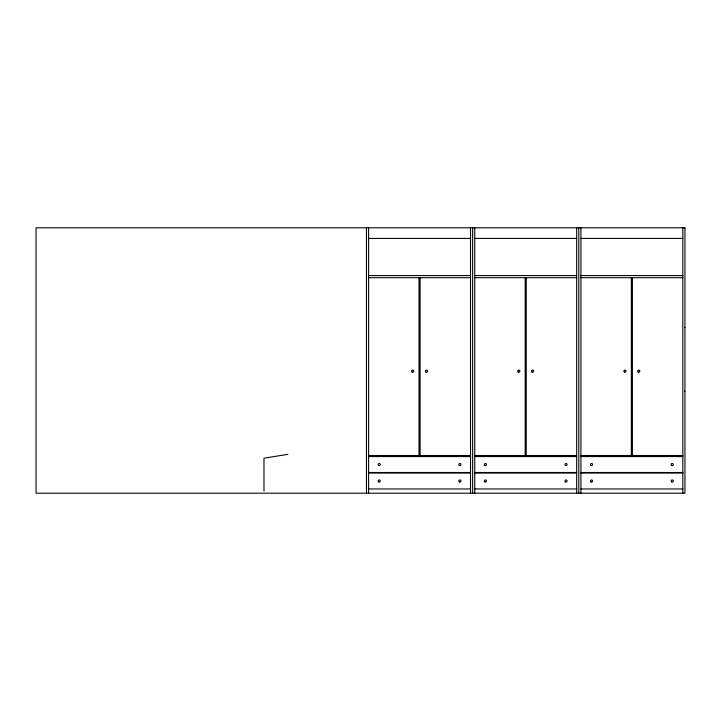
<?xml version="1.0" encoding="UTF-8"?>
<svg xmlns="http://www.w3.org/2000/svg" width="721" height="721" viewBox="0 0 721 721"><rect width="100%" height="100%" fill="white"/><g stroke="black" fill="none" stroke-linecap="round" stroke-linejoin="round"><path stroke-width="1.08" d="M287.895 454.338L263.976 458.186L263.976 491.073M368.602 238.417L470.516 238.417M474.76 238.417L576.665 238.417M580.919 238.417L682.823 238.417M368.602 275.575L470.516 275.575M474.76 275.575L576.665 275.575M580.919 275.575L682.823 275.575M368.602 277.693L470.516 277.693M474.76 277.693L576.665 277.693M580.919 277.693L682.823 277.693M684.481 327.478L684.95 327.478M684.481 391.17L684.95 391.17M368.602 455.51L470.516 455.51M474.76 455.51L576.665 455.51M580.919 455.51L682.823 455.51M368.602 456.573L470.516 456.573M474.76 456.573L576.665 456.573M580.919 456.573L682.823 456.573M368.602 472.498L470.516 472.498M474.76 472.498L576.665 472.498M580.919 472.498L682.823 472.498M368.602 473.03L470.516 473.03M474.76 473.03L576.665 473.03M580.919 473.03L682.823 473.03M368.602 488.955L470.516 488.955M474.76 488.955L576.665 488.955M580.919 488.955L682.823 488.955M682.823 227.8L682.823 493.2M632.398 277.693L632.398 455.51M631.344 277.693L631.344 455.51M580.919 227.8L580.919 493.2M578.792 227.8L578.792 493.2M576.665 227.8L576.665 493.2M526.24 277.693L526.24 455.51M525.185 277.693L525.185 455.51M474.76 227.8L474.76 493.2M472.634 227.8L472.634 493.2M470.516 227.8L470.516 493.2M420.091 277.693L420.091 455.51M419.027 277.693L419.027 455.51M368.602 227.8L368.602 493.2M366.475 227.8L366.475 493.2M684.95 227.8L36.05 227.8L36.05 493.2L684.95 493.2L684.95 227.8M624.44 372.036A1.063 1.063 0 0 0 626.035 371.117A1.063 1.063 0 0 0 624.44 370.197A1.063 1.063 0 0 0 624.44 372.036M565.525 481.907A1.063 1.063 0 0 0 567.112 480.988A1.063 1.063 0 0 0 565.525 480.069A1.063 1.063 0 0 0 565.525 481.907M484.845 465.451A1.063 1.063 0 0 0 486.432 464.531A1.063 1.063 0 0 0 484.845 463.612A1.063 1.063 0 0 0 484.845 465.451M638.238 372.036A1.063 1.063 0 0 0 639.833 371.117A1.063 1.063 0 0 0 638.238 370.197A1.063 1.063 0 0 0 638.238 372.036M425.922 372.036A1.063 1.063 0 0 0 427.517 371.117A1.063 1.063 0 0 0 425.922 370.197A1.063 1.063 0 0 0 425.922 372.036M591.004 481.907A1.063 1.063 0 0 0 592.59 480.988A1.063 1.063 0 0 0 591.004 480.069A1.063 1.063 0 0 0 591.004 481.907M484.845 481.907A1.063 1.063 0 0 0 486.432 480.988A1.063 1.063 0 0 0 484.845 480.069A1.063 1.063 0 0 0 484.845 481.907M532.08 372.036A1.063 1.063 0 0 0 533.675 371.117A1.063 1.063 0 0 0 532.08 370.197A1.063 1.063 0 0 0 532.08 372.036M671.684 481.907A1.063 1.063 0 0 0 673.27 480.988A1.063 1.063 0 0 0 671.684 480.069A1.063 1.063 0 0 0 671.684 481.907M459.367 481.907A1.063 1.063 0 0 0 460.953 480.988A1.063 1.063 0 0 0 459.367 480.069A1.063 1.063 0 0 0 459.367 481.907M412.124 372.036A1.063 1.063 0 0 0 413.719 371.117A1.063 1.063 0 0 0 412.124 370.197A1.063 1.063 0 0 0 412.124 372.036M459.367 465.451A1.063 1.063 0 0 0 460.953 464.531A1.063 1.063 0 0 0 459.367 463.612A1.063 1.063 0 0 0 459.367 465.451M378.687 465.451A1.063 1.063 0 0 0 380.273 464.531A1.063 1.063 0 0 0 378.687 463.612A1.063 1.063 0 0 0 378.687 465.451M378.687 481.907A1.063 1.063 0 0 0 380.273 480.988A1.063 1.063 0 0 0 378.687 480.069A1.063 1.063 0 0 0 378.687 481.907M671.684 465.451A1.063 1.063 0 0 0 673.27 464.531A1.063 1.063 0 0 0 671.684 463.612A1.063 1.063 0 0 0 671.684 465.451M565.525 465.451A1.063 1.063 0 0 0 567.112 464.531A1.063 1.063 0 0 0 565.525 463.612A1.063 1.063 0 0 0 565.525 465.451M591.004 465.451A1.063 1.063 0 0 0 592.59 464.531A1.063 1.063 0 0 0 591.004 463.612A1.063 1.063 0 0 0 591.004 465.451M518.282 372.036A1.063 1.063 0 0 0 519.877 371.117A1.063 1.063 0 0 0 518.282 370.197A1.063 1.063 0 0 0 518.282 372.036"/></g></svg>
